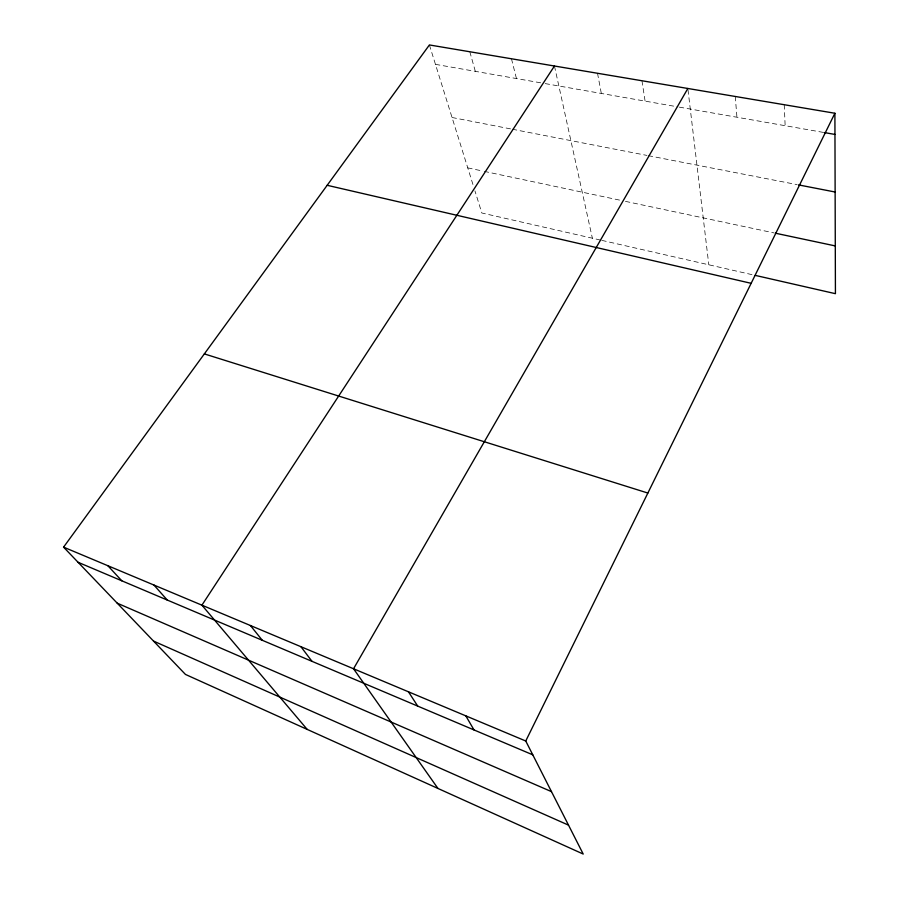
<?xml version="1.0" encoding="UTF-8"?>
<svg xmlns="http://www.w3.org/2000/svg" width="899" height="899" viewBox="0 0 899 899"><rect width="100%" height="100%" fill="white"/><g stroke="black" fill="none" stroke-linecap="round" stroke-linejoin="round"><path stroke-width="0.67" stroke-dasharray="4.5 3.37" d="M435.453 64.346L543.816 83.36M545.176 83.596L677.97 106.891M679.341 107.138L824.192 132.546M452.04 117.499L510.98 128.962M512.351 129.231L646.898 155.403M648.258 155.662L797.121 184.621M467.761 167.866L482.875 171.08M484.246 171.372L621.434 200.499M625.457 201.365L773.949 232.897M600.465 240.067L481.842 212.996L474.93 190.869M601.813 240.37L752.542 274.768M429.407 44.95L473.739 187.037M469.806 51.749L475.335 71.336M511.464 58.772L516.453 78.55M554.458 66.009L592.374 238.213M597.52 73.269L601.319 93.44M641.965 80.753L645.1 101.126M688.005 89.855L708.805 264.789M735.247 96.463L736.944 117.241M784.231 104.711L785.142 125.703"/><path stroke-width="1.35" d="M525.746 741.001L834.901 113.252L429.407 44.95L63.571 547.143L185.464 674.43L583.215 854.05L525.746 741.001L63.571 547.143M687.847 88.484L353.543 668.766L437.959 788.457M554.458 66.009L201.915 605.173L307.2 729.404M824.192 132.546L834.957 134.434M798.481 184.891L835.137 192.015M775.286 233.178L835.295 245.921M755.261 275.386L835.429 293.681L834.901 113.252M327.169 185.295L751.137 283.32M204.343 353.903L647.853 493.045M78.067 562.28L532.781 754.823M117.207 603.162L551.492 791.637M153.538 641.088L568.516 825.136M107.869 565.729L121.792 580.799M153.943 585.047L167.259 600.049M250.405 625.513L262.306 640.29M300.907 646.684L311.998 661.338M408.461 691.803L417.709 706.097M465.806 715.851L473.998 729.932"/></g></svg>
